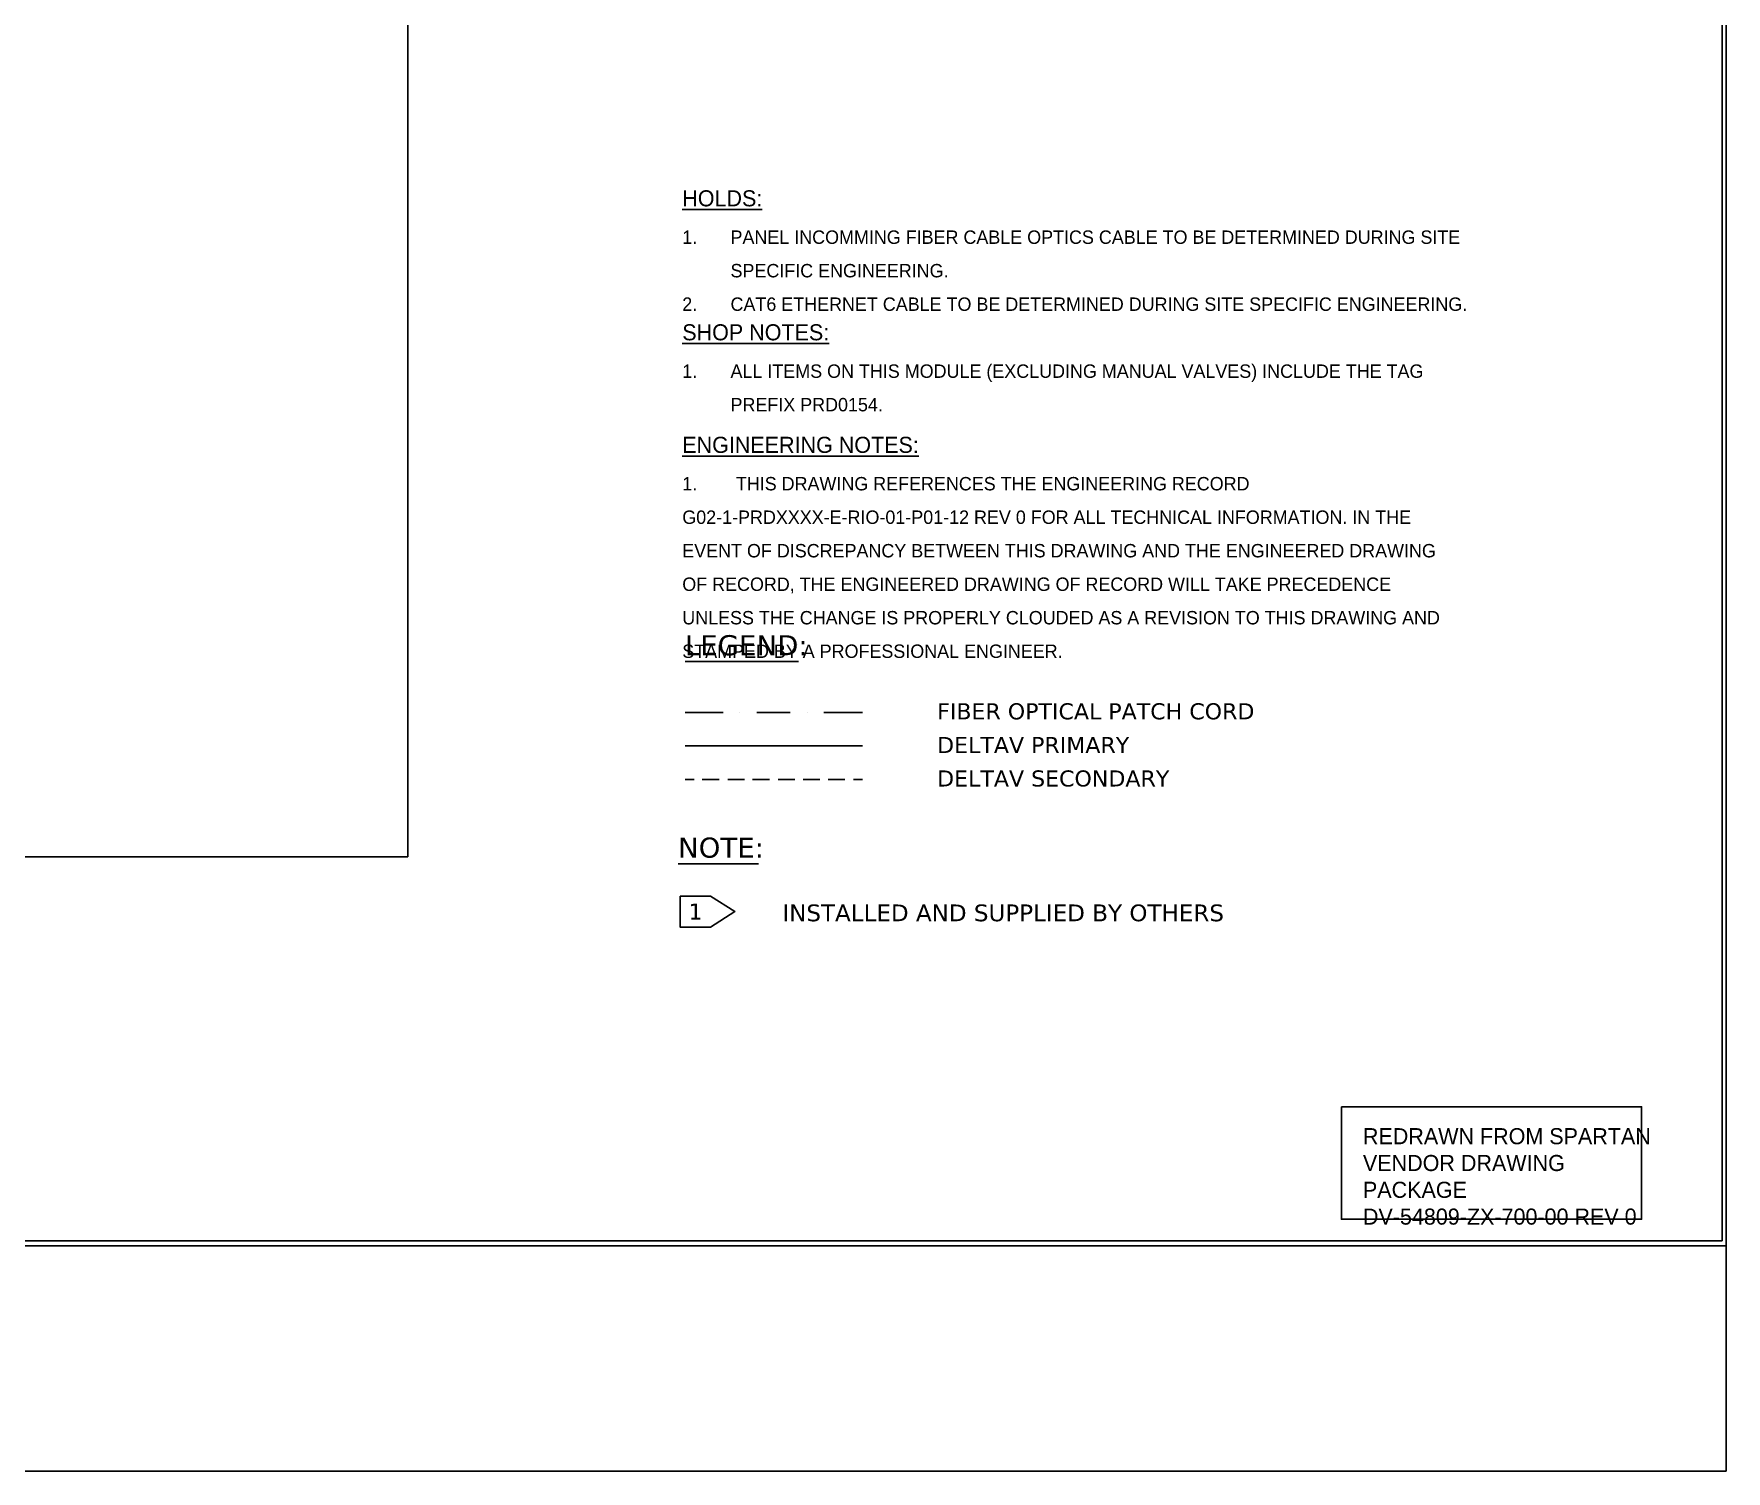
# Model space of a CAD drawing. Extents: x 10329 to 11173, y 0 to 536.
# Drawn here: x 10857 to 11172.8, y 0 to 268.2 of the extents above; entities that cross this region are included whole.
import ezdxf

# ---------------------------------------------------------------- set-up
doc = ezdxf.new("R2010")
doc.units = 0
doc.header["$LTSCALE"] = 10
doc.header["$MEASUREMENT"] = 0
for name, color, linetype in [('G02-1-PRDXXXX-E-MRIO-01-P01-01$0$ANNOTATION', 7, 'Continuous'), ('G02-1-PRDXXXX-E-MRIO-01-P01-01$0$ENGINEERING NOTE', 2, 'Continuous'), ('G02-1-PRDXXXX-E-MRIO-01-P01-01$0$TEXT-2', 2, 'Continuous'), ('G02-1-PRDXXXX-E-MRIO-01-P01-01$0$TITLE', 7, 'Continuous')]:
    doc.layers.add(name, color=color, linetype=linetype)
doc.layers.add('G02-1-PRDXXXX-E-MRIO-01-P01-01$0$View', color=251, linetype='Continuous', plot=False)
doc.styles.add('G02-1-PRDXXXX-E-MRIO-01-P01-01$0$PDF Verdana', font='verdana.ttf')
doc.styles.add('G02-1-PRDXXXX-E-MRIO-01-P01-01$0$Scovan Elec', font='')
doc.styles.get('G02-1-PRDXXXX-E-MRIO-01-P01-01$0$Scovan Elec').set_extended_font_data('Franklin Gothic Medium Cond')

# ---------------------------------------------------------------- blocks, each defined once
blk = doc.blocks.new('G02-1-PRDXXXX-E-MRIO-01-P01-01$0$DV-54809-ZX-700-00')
at = {"layer": 'G02-1-PRDXXXX-E-MRIO-01-P01-01$0$ANNOTATION', "transparency": 33554559}
h = blk.add_hatch(color=256, dxfattribs=at)
h.paths.add_polyline_path([(546.3, 46.91), (544.44, 46.91), (546.3, 46.91)], flags=0)
h.paths.add_polyline_path([(546.3, 46.91), (544.44, 46.91), (546.3, 46.91)], flags=0)
h.paths.add_polyline_path([(546.3, 46.91), (544.44, 46.91), (546.3, 46.91)], flags=0)
h.paths.add_polyline_path([(546.3, 46.91), (544.44, 46.91), (546.3, 46.91)], flags=0)
h = blk.add_hatch(color=256, dxfattribs=at)
h.paths.add_polyline_path([(546.3, 46.74), (544.44, 46.74), (546.3, 46.74)], flags=0)
h.paths.add_polyline_path([(546.3, 46.74), (544.44, 46.74), (546.3, 46.74)], flags=0)
h.paths.add_polyline_path([(546.3, 46.74), (544.44, 46.74), (546.3, 46.74)], flags=0)
h.paths.add_polyline_path([(546.3, 46.74), (544.44, 46.74), (546.3, 46.74)], flags=0)
h.paths.add_polyline_path([(546.3, 46.74), (544.44, 46.74), (546.3, 46.74)], flags=0)
h = blk.add_hatch(color=256, dxfattribs=at)
h.paths.add_polyline_path([(552.15, 42.17), (550.28, 42.17), (552.15, 42.17)], flags=0)
h.paths.add_polyline_path([(552.15, 42.17), (550.28, 42.17), (552.15, 42.17)], flags=0)
h.paths.add_polyline_path([(552.15, 42.17), (550.28, 42.17), (552.15, 42.17)], flags=0)
h.paths.add_polyline_path([(552.15, 42.17), (550.28, 42.17), (552.15, 42.17)], flags=0)
h.paths.add_polyline_path([(552.15, 42.17), (550.28, 42.17), (552.15, 42.17)], flags=0)
h = blk.add_hatch(color=256, dxfattribs=at)
h.paths.add_polyline_path([(552.15, 42), (550.28, 42), (552.15, 42)], flags=0)
h.paths.add_polyline_path([(552.15, 42), (550.28, 42), (552.15, 42)], flags=0)
h.paths.add_polyline_path([(552.15, 42), (550.28, 42), (552.15, 42)], flags=0)
h = blk.add_hatch(color=256, dxfattribs=at)
h.paths.add_polyline_path([(534.87, 39.96), (534.79, 39.96), (534.87, 39.96)], flags=0)
h.paths.add_polyline_path([(534.87, 39.96), (534.87, 39.96), (534.87, 39.96)], flags=0)
h.paths.add_polyline_path([(534.87, 39.96), (534.79, 39.96), (534.87, 39.96)], flags=0)
h = blk.add_hatch(color=256, dxfattribs=at)
h.paths.add_polyline_path([(596.68, 31.67), (594.73, 31.67), (596.68, 31.67)], flags=0)
h.paths.add_polyline_path([(596.68, 31.67), (594.73, 31.67), (596.68, 31.67)], flags=0)
h.paths.add_polyline_path([(596.68, 31.67), (594.73, 31.67), (596.68, 31.67)], flags=0)
h = blk.add_hatch(color=256, dxfattribs=at)
h.paths.add_polyline_path([(621.15, 32.34), (619.37, 32.34), (621.15, 32.34)], flags=0)
h.paths.add_polyline_path([(621.15, 32.34), (619.37, 32.34), (621.15, 32.34)], flags=0)
h.paths.add_polyline_path([(621.15, 32.34), (619.37, 32.34), (621.15, 32.34)], flags=0)
h = blk.add_hatch(color=256, dxfattribs=at)
h.paths.add_polyline_path([(621.24, 32.18), (619.37, 32.18), (621.24, 32.18)], flags=0)
h.paths.add_polyline_path([(621.24, 32.18), (619.37, 32.18), (621.24, 32.18)], flags=0)
h.paths.add_polyline_path([(621.24, 32.18), (619.37, 32.18), (621.24, 32.18)], flags=0)
h.paths.add_polyline_path([(621.24, 32.18), (619.37, 32.18), (621.24, 32.18)], flags=0)
h = blk.add_hatch(color=256, dxfattribs=at)
h.paths.add_polyline_path([(546.22, 29.8), (544.27, 29.8), (546.22, 29.8)], flags=0)
h.paths.add_polyline_path([(546.22, 29.8), (544.27, 29.8), (546.22, 29.8)], flags=0)
h.paths.add_polyline_path([(546.22, 29.8), (544.27, 29.8), (546.22, 29.8)], flags=0)
h.paths.add_polyline_path([(546.22, 29.8), (544.27, 29.8), (546.22, 29.8)], flags=0)
h.paths.add_polyline_path([(546.22, 29.8), (544.27, 29.8), (546.22, 29.8)], flags=0)
at = {"layer": 'G02-1-PRDXXXX-E-MRIO-01-P01-01$0$ANNOTATION', "lineweight": 25}
for points in [[(172.22, 114.64), (172.22, 499.73), (597.78, 499.73), (597.78, 114.64)], [(648.59, 107.28), (648.59, 101.52), (654.26, 101.52), (658.83, 104.4), (654.26, 107.28)]]:
    blk.add_lwpolyline(points, close=True, dxfattribs=at)
for points in [[(649.52, 151.05), (670.69, 151.05)], [(649.52, 141.57), (656.63, 141.57)], [(659.76, 141.57), (659.76, 141.57)], [(662.9, 141.57), (669.16, 141.57)], [(672.29, 141.57), (672.29, 141.57)], [(675.43, 141.57), (682.62, 141.57)], [(649.52, 135.31), (682.62, 135.31)], [(649.52, 129.04), (651.21, 129.04)], [(652.74, 129.04), (655.87, 129.04)], [(657.48, 129.04), (660.61, 129.04)], [(662.13, 129.04), (665.27, 129.04)], [(666.88, 129.04), (670.01, 129.04)], [(671.53, 129.04), (674.67, 129.04)], [(676.19, 129.04), (679.32, 129.04)], [(680.93, 129.04), (682.62, 129.04)], [(648.25, 113.29), (663.23, 113.29)]]:
    blk.add_lwpolyline(points, dxfattribs=at)
at = {"layer": 'G02-1-PRDXXXX-E-MRIO-01-P01-01$0$ANNOTATION', "attachment_point": 4, "style": 'G02-1-PRDXXXX-E-MRIO-01-P01-01$0$PDF Verdana'}
for s, insert, char_height in [('LEGEND:', (649.48, 154.07), 3.754), ('FIBER OPTICAL PATCH CORD', (696.55, 141.75), 3.0034), ('DELTAV PRIMARY', (696.55, 135.49), 3.0034), ('DELTAV SECONDARY', (696.55, 129.22), 3.0034), ('NOTE:', (648.21, 116.31), 3.754), ('1', (650.16, 104.41), 3), ('INSTALLED AND SUPPLIED BY OTHERS', (667.68, 104.14), 3.1285)]:
    blk.add_mtext(s, dxfattribs=dict(at, insert=insert, char_height=char_height))

msp = doc.modelspace()

# ---------------------------------------------------------------- linework, layer by layer
at = {"layer": 'G02-1-PRDXXXX-E-MRIO-01-P01-01$0$TEXT-2'}
msp.add_lwpolyline([(11101, 68), (11157, 68), (11157, 47), (11101, 47)], close=True, dxfattribs=at)
at = {"layer": 'G02-1-PRDXXXX-E-MRIO-01-P01-01$0$TITLE'}
for points in [[(10329, 536.37), (11172.77, 536.37), (11172.77, 42.04), (10329, 42.04)], [(10329, 42.04), (11172.77, 42.04), (11172.77, 0), (10329, 0)]]:
    msp.add_lwpolyline(points, close=True, dxfattribs=at)
at = {"layer": 'G02-1-PRDXXXX-E-MRIO-01-P01-01$0$View'}
msp.add_lwpolyline([(10329, 536), (11172, 536), (11172, 43), (10329, 43)], close=True, dxfattribs=at)

# ---------------------------------------------------------------- block references
msp.add_blockref('G02-1-PRDXXXX-E-MRIO-01-P01-01$0$DV-54809-ZX-700-00', (10329, 0))

# ---------------------------------------------------------------- texts
at = {"layer": 'G02-1-PRDXXXX-E-MRIO-01-P01-01$0$ENGINEERING NOTE', "insert": (10978, 193), "char_height": 2.5, "width": 144, "attachment_point": 1, "style": 'G02-1-PRDXXXX-E-MRIO-01-P01-01$0$Scovan Elec'}
msp.add_mtext('\\pxsm1.5;{\\H1.2x;\\LENGINEERING NOTES:\\P\\pi-3,l3,s*,t3,36;}1.^ITHIS DRAWING REFERENCES THE ENGINEERING RECORD G02-1-PRDXXXX-E-RIO-01-P01-12 REV 0 FOR ALL TECHNICAL INFORMATION{\\H0.99999x;. IN THE EVENT OF DISCREPANCY BETWEEN THIS DRAWING AND THE ENGINEERED DRAWING OF RECORD, THE ENGINEERED DRAWING OF RECORD WILL TAKE PRECEDENCE UNLESS THE CHANGE IS PROPERLY CLOUDED AS A REVISION TO THIS DRAWING AND STAMPED BY A PROFESSIONAL ENGINEER.}', dxfattribs=at)
at = {"layer": 'G02-1-PRDXXXX-E-MRIO-01-P01-01$0$TEXT-2', "char_height": 3, "attachment_point": 1, "style": 'G02-1-PRDXXXX-E-MRIO-01-P01-01$0$Scovan Elec'}
for s, width, gutter_width, insert in [('\\pxsm1.5;{\\LHOLDS:\\P\\pi-3,l3,s*,t3;\\H0.83333x;\\l1.^IPANEL INCOMMING FIBER CABLE OPTICS CABLE TO BE DETERMINED DURING SITE SPECIFIC ENGINEERING.\\P2.^ICAT6 ETHERNET CABLE TO BE DETERMINED DURING SITE SPECIFIC ENGINEERING.}', 158, 12.5, (10978, 239)), ('\\pxsm1.5;{\\LSHOP NOTES:\\P\\pi-3,l3,s*,t3;\\H0.83333x;\\l1.^IALL ITEMS ON THIS MODULE (EXCLUDING MANUAL VALVES) INCLUDE THE TAG PREFIX PRD0154.}', 144, 12, (10978, 214)), ('REDRAWN FROM SPARTAN VENDOR DRAWING PACKAGE DV-54809-ZX-700-00 REV 0', 57.7375, 12.5, (11105, 64))]:
    msp.add_mtext_dynamic_manual_height_columns(s, width=width, gutter_width=gutter_width, heights=[0], dxfattribs=dict(at, insert=insert))

doc.saveas('drawing.dxf')
